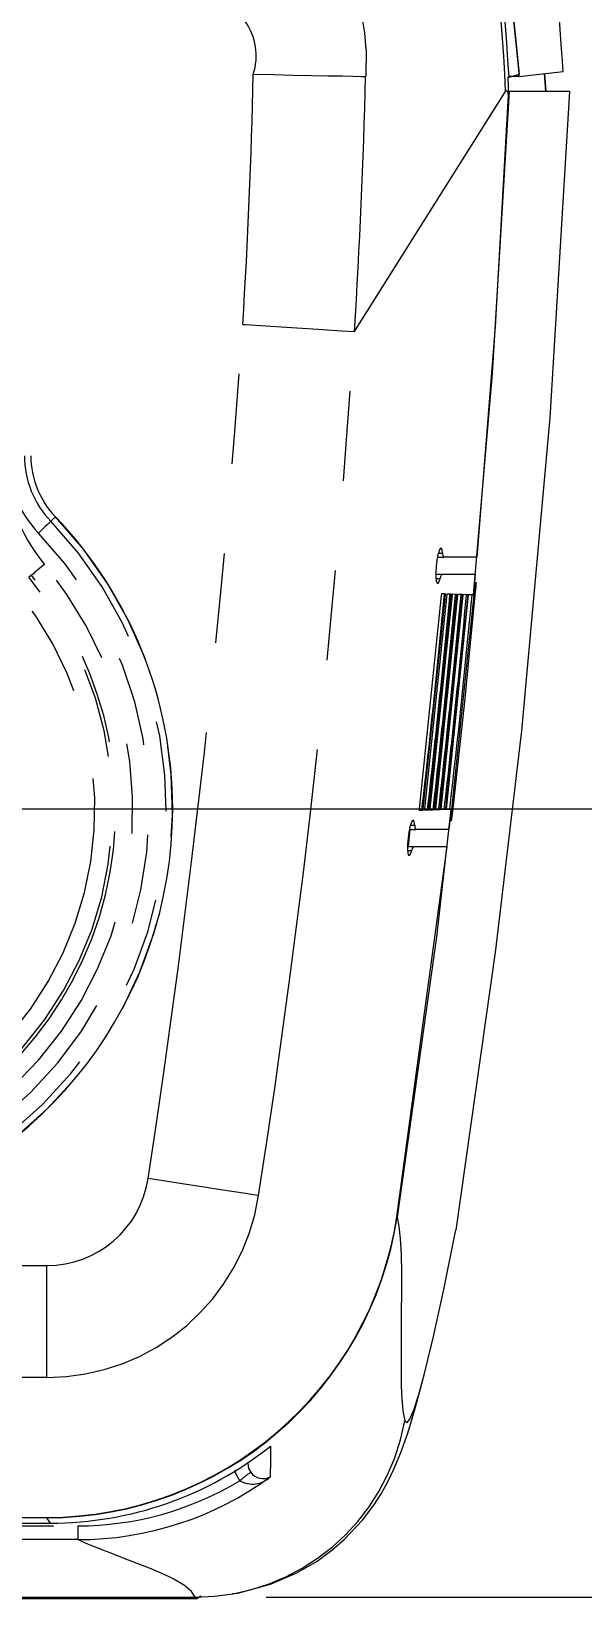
# Model space of a CAD drawing. Header units: millimetres. Extents: x 2 to 603, y 5 to 415.
# Drawn here: x 492.85 to 500.63, y 137.92 to 160.03 of the extents above; entities that cross this region are included whole.
import ezdxf

# ---------------------------------------------------------------- set-up
doc = ezdxf.new("R2010")
doc.units = ezdxf.units.MM
doc.linetypes.add('SLD-Durchgehend', pattern=[0])
doc.linetypes.add('SLD-Phantom', pattern=[12.7, 6.35, -1.27, 1.27, -1.27, 1.27, -1.27])
doc.styles.add('SLDTEXTSTYLE0', font='GOTHIC.TTF', dxfattribs={"width": 0.913})
doc.dimstyles.new('SLDDIMSTYLE2', dxfattribs={"dimtxt": 5, "dimasz": 3.302, "dimexe": 0, "dimexo": 0.0625, "dimgap": 1.25, "dimtad": 1, "dimdec": 0, "dimlfac": 5, "dimrnd": 1e-09, "dimzin": 12, "dimdsep": 46, "dimtxsty": 'SLDTEXTSTYLE0', "dimsah": 1, "dimcen": 0.09, "dimadec": 0, "dimazin": 3, "dimtfac": 1, "dimtdec": 0, "dimtofl": 0, "dimtmove": 0, "dimatfit": 3, "dimfxl": 0, "dimfrac": 2, "dimtolj": 1, "dimtzin": 12, "dimarcsym": 0})

# ---------------------------------------------------------------- blocks, each defined once
blk = doc.blocks.new('_D_9')
at = {"color": 7, "linetype": 'SLD-Durchgehend', "lineweight": 0}
for p, q in [((511.543, 149.066), (511.543, 162.311)), ((489.889, 149.066), (512.543, 149.066)), ((511.543, 137.942), (511.543, 149.066)), ((496.161, 137.942), (512.543, 137.942))]:
    blk.add_line(p, q, dxfattribs=at)
for points in [[(511.543, 149.066), (511.035, 145.764), (512.051, 145.764)], [(511.543, 137.942), (512.051, 141.244), (511.035, 141.244)]]:
    blk.add_solid(points, dxfattribs=at)
at = {"color": 7, "linetype": 'SLD-Durchgehend', "lineweight": 0, "insert": (505.156, 150.86, -91.708), "char_height": 5, "attachment_point": 1, "rotation": 90, "style": 'SLDTEXTSTYLE0'}
blk.add_mtext('56', dxfattribs=at)

msp = doc.modelspace()

# ---------------------------------------------------------------- linework, layer by layer
at = {"color": 7, "linetype": 'SLD-Durchgehend', "lineweight": 15}
for p, q in [((499.7289, 159.3955), (500.3507, 159.4698)), ((499.5881, 159.3872), (499.571, 159.3858)), ((499.571, 159.3858), (499.5832, 159.1317)), ((499.7289, 159.3955), (499.5792, 159.3955)), ((499.5881, 159.3872), (499.7364, 159.4311)), ((500.1086, 159.1858), (500.0909, 159.4387)), ((499.5806, 159.1858), (499.5886, 159.1858)), ((500.4481, 159.1858), (499.5886, 159.1858)), ((497.4077, 155.7976), (497.4084, 155.7982)), ((498.5784, 152.6133), (498.6693, 152.6133)), ((499.1391, 152.6133), (498.6693, 152.6133)), ((498.5567, 152.3733), (498.6476, 152.3733)), ((498.6476, 152.3733), (499.1173, 152.3733)), ((499.0902, 152.0811), (499.1173, 152.3733)), ((498.677, 152.0955), (498.6354, 152.0969)), ((498.6948, 152.0949), (498.677, 152.0955)), ((498.7553, 152.0927), (498.7115, 152.0943)), ((498.7745, 152.0921), (498.7553, 152.0927)), ((499.0902, 152.0811), (498.776, 149.0563)), ((498.8333, 152.09), (498.7867, 152.0917)), ((498.8534, 152.0893), (498.8333, 152.09)), ((498.9113, 152.0873), (498.8625, 152.089)), ((498.9324, 152.0866), (498.9113, 152.0873)), ((498.9893, 152.0846), (498.9384, 152.0864)), ((499.0113, 152.0838), (498.9893, 152.0846)), ((499.0673, 152.0819), (499.0143, 152.0837)), ((499.1047, 152.126), (499.0998, 152.0757)), ((499.7676, 150.1649), (499.7668, 150.1649)), ((498.7435, 148.7733), (498.776, 149.0563)), ((498.776, 149.0563), (498.7529, 149.0555)), ((498.3762, 149.0423), (498.3589, 149.0417)), ((498.4379, 149.0445), (498.3952, 149.043)), ((498.4567, 149.0451), (498.4379, 149.0445)), ((498.5167, 149.0472), (498.4708, 149.0456)), ((498.5366, 149.0479), (498.5167, 149.0472)), ((498.5954, 149.05), (498.5471, 149.0483)), ((498.6164, 149.0507), (498.5954, 149.05)), ((498.6742, 149.0527), (498.6234, 149.0509)), ((498.6962, 149.0535), (498.6742, 149.0527)), ((498.7529, 149.0555), (498.6997, 149.0536)), ((498.7856, 149.0515), (498.7829, 149.026)), ((498.168, 148.5333), (498.1961, 148.7733)), ((498.1839, 148.7733), (498.2746, 148.7733)), ((498.7435, 148.7733), (498.2746, 148.7733)), ((498.0069, 143.3064), (498.7154, 148.5333)), ((498.1558, 148.5333), (498.2466, 148.5333)), ((498.2466, 148.5333), (498.7154, 148.5333)), ((498.8381, 143.1189), (498.8415, 143.1189)), ((498.8415, 143.1189), (498.8418, 143.1189)), ((484.6582, 138.9847), (493.1222, 138.9847)), ((484.7109, 139.0658), (493.0678, 139.0658)), ((482.5929, 137.9192), (495.1871, 137.9192))]:
    msp.add_line(p, q, dxfattribs=at)
at = {"color": 7, "linetype": 'SLD-Phantom', "lineweight": 0}
for p, q in [((500.0906, 159.4387), (500.1083, 159.1858)), ((493.1898, 153.1843), (493.1243, 153.1215)), ((498.5912, 152.6711), (498.6504, 152.6711)), ((492.8503, 152.3595), (492.8156, 152.3307)), ((498.5589, 152.3155), (498.6183, 152.3155)), ((498.7829, 149.026), (498.7951, 149.026)), ((498.1981, 148.8311), (498.2573, 148.8311)), ((498.1565, 148.4755), (498.2158, 148.4755)), ((489.9004, 142.6178), (493.0677, 142.6178)), ((493.0678, 141.0402), (490.4483, 141.0402)), ((484.2749, 138.9463), (493.5037, 138.9463)), ((484.6565, 138.9848), (493.1222, 138.9848)), ((493.1222, 138.9848), (493.0703, 139.0602)), ((493.5037, 138.9463), (493.5037, 138.7516)), ((493.5037, 138.7516), (484.2749, 138.7516)), ((489.1882, 137.9415), (495.1612, 137.9415)), ((495.1871, 137.9229), (495.1612, 137.9415))]:
    msp.add_line(p, q, dxfattribs=at)
at = {"color": 7, "linetype": 'SLD-Durchgehend', "lineweight": 15, "flags": 128}
for points in [[(499.0424, 164.0308), (499.4849, 161.7883), (499.7218, 159.4953)], [(499.7364, 159.4311), (499.505, 161.7215), (499.0639, 163.9809)], [(500.3507, 159.4698), (500.3423, 159.6114), (500.3252, 159.8544)], [(497.4084, 155.7982), (498.3738, 157.3331), (499.5398, 159.1871)], [(499.5886, 159.1858), (499.3528, 155.2057), (499.0842, 152.0813)], [(499.1391, 152.6133), (499.3966, 155.8699), (499.5832, 159.1317)], [(499.5832, 159.1317), (499.5693, 159.1817), (499.5519, 159.1983), (499.5398, 159.1871)], [(499.7668, 150.1649), (500.1686, 154.5797), (500.4481, 159.1858)], [(495.8332, 155.8989), (495.8712, 155.8964), (496.4424, 155.8597), (496.8966, 155.8305), (497.2309, 155.8089), (497.4077, 155.7976)], [(498.6504, 152.6711), (498.643, 152.719), (498.6314, 152.7418), (498.6167, 152.737), (498.6005, 152.7044), (498.5845, 152.647), (498.5708, 152.5714), (498.5611, 152.4872), (498.5564, 152.4048), (498.557, 152.3332), (498.5628, 152.2796), (498.573, 152.249), (498.5869, 152.2451), (498.6029, 152.2692), (498.6183, 152.3155)], [(498.6183, 152.3155), (498.6314, 152.3546), (498.6443, 152.3725), (498.6476, 152.3733)], [(498.6354, 152.0969), (498.6333, 152.0741), (498.3216, 149.0658), (498.3187, 149.0403)], [(498.3762, 149.0423), (498.3789, 149.0658), (498.693, 152.0753), (498.6948, 152.0949)], [(498.7115, 152.0943), (498.3978, 149.0658), (498.3952, 149.043)], [(498.4567, 149.0451), (498.4591, 149.0658), (498.773, 152.0769), (498.7745, 152.0921)], [(498.7867, 152.0917), (498.7853, 152.0771), (498.4731, 149.0658), (498.4708, 149.0456)], [(498.5366, 149.0479), (498.5386, 149.0658), (498.8524, 152.0785), (498.8534, 152.0893)], [(498.8625, 152.089), (498.8615, 152.0787), (498.5491, 149.0658), (498.5471, 149.0483)], [(498.6164, 149.0507), (498.6181, 149.0658), (498.9318, 152.0801), (498.9324, 152.0866)], [(498.9384, 152.0864), (498.9378, 152.0802), (498.6251, 149.0658), (498.6234, 149.0509)], [(498.6962, 149.0535), (498.6976, 149.0658), (499.0111, 152.0817), (499.0113, 152.0838)], [(499.0143, 152.0837), (499.0141, 152.0818), (498.7011, 149.0658), (498.6997, 149.0536)], [(498.7951, 149.026), (498.964, 150.5751), (499.1169, 152.126)], [(499.0902, 152.0811), (499.0788, 152.0815), (499.0673, 152.0819)], [(498.8415, 143.1189), (499.4034, 147.0757), (499.7676, 150.1649)], [(498.7656, 149.0559), (498.5629, 147.26), (498.0088, 143.3002)], [(498.2573, 148.8311), (498.2512, 148.8789), (498.2403, 148.9017), (498.2256, 148.8973), (498.2086, 148.8653), (498.1912, 148.8083), (498.1754, 148.7327), (498.1633, 148.6481), (498.1564, 148.5652), (498.155, 148.4934), (498.1593, 148.4397), (498.1687, 148.4092), (498.1823, 148.405), (498.1989, 148.4285), (498.2158, 148.4755)], [(498.3589, 149.0417), (498.3424, 149.0411), (498.3187, 149.0403)], [(498.2158, 148.4755), (498.23, 148.5146), (498.2434, 148.5325), (498.2466, 148.5333)], [(495.6867, 137.9908), (495.7651, 137.9982), (496.2242, 138.1214), (496.597, 138.2834), (496.8802, 138.4505), (497.0895, 138.6036), (497.2627, 138.7534), (497.5204, 139.0264), (497.682, 139.2391), (497.785, 139.3996), (497.8779, 139.5666), (497.9655, 139.7479), (498.0622, 139.9816), (498.1593, 140.2564), (498.2613, 140.5893), (498.3729, 141.0018), (498.4994, 141.5216), (498.5016, 141.5314)], [(495.2388, 137.9536), (495.1913, 137.9198), (495.1871, 137.9229)]]:
    msp.add_lwpolyline(points, dxfattribs=at)
at = {"color": 7, "linetype": 'SLD-Phantom', "lineweight": 0, "flags": 128}
for points in [[(497.5738, 159.7792), (497.5738, 159.7792), (497.5661, 159.3976)], [(495.9802, 159.4296), (496.2664, 159.4238), (496.5435, 159.4183), (496.8023, 159.413), (497.0346, 159.4084), (497.2329, 159.4044), (497.3907, 159.4012), (497.503, 159.3989), (497.5661, 159.3976)], [(493.1243, 153.1215), (493.1202, 153.1176), (493.1098, 153.1077), (493.0935, 153.0921), (493.0719, 153.0714), (493.0459, 153.0465), (493.0163, 153.0181), (492.9842, 152.9874), (492.951, 152.9556)], [(493.0348, 152.5129), (492.9994, 152.4835), (492.9653, 152.4551), (492.9338, 152.4289), (492.906, 152.4058), (492.8831, 152.3867), (492.8657, 152.3723), (492.8547, 152.3631), (492.8503, 152.3595)], [(496.0553, 143.6061), (495.9854, 143.6169), (495.8697, 143.6346), (495.7119, 143.6589), (495.5167, 143.6888), (495.2903, 143.7236), (495.0395, 143.7621), (494.772, 143.8032), (494.496, 143.8455)], [(498.0088, 143.3002), (498.0362, 143.1717), (498.0537, 143.0002), (498.0648, 142.7704), (498.0697, 142.5203), (498.0707, 142.254), (498.069, 141.9496), (498.066, 141.5781), (498.065, 141.3841), (498.0648, 141.2172), (498.0654, 141.0777), (498.0672, 140.9545), (498.0721, 140.8022), (498.0891, 140.5702), (498.1166, 140.427)], [(498.1166, 140.427), (498.1464, 140.3978), (498.1894, 140.4502), (498.2456, 140.5843), (498.3146, 140.8001), (498.3961, 141.0976), (498.5227, 141.6183), (498.6685, 142.2812), (498.8386, 143.1224)], [(493.0678, 141.0402), (493.0678, 141.111), (493.0678, 141.2281), (493.0678, 141.3877), (493.0678, 141.5851), (493.0678, 141.8142), (493.0678, 142.068), (493.0677, 142.3386), (493.0677, 142.6178)], [(496.2216, 140.0701), (496.2216, 139.8671), (496.2209, 139.6374)], [(495.9029, 139.824), (495.9155, 139.757), (495.9459, 139.7023)], [(495.7888, 139.584), (495.728, 139.6927), (495.7212, 139.7287)], [(495.1612, 137.9415), (495.1107, 138.0195), (495.0106, 138.1029), (494.8608, 138.192), (494.793, 138.2262), (494.7417, 138.2504), (494.6823, 138.2771), (494.6148, 138.3062), (494.5392, 138.3379), (494.4555, 138.3721), (494.3443, 138.4164), (494.2215, 138.4643), (494.0869, 138.5159), (493.9611, 138.5642), (493.8578, 138.6042), (493.7922, 138.63), (493.7274, 138.656), (493.6463, 138.6894), (493.5718, 138.7213), (493.5037, 138.7516)]]:
    msp.add_lwpolyline(points, dxfattribs=at)
at = {"color": 7, "linetype": 'SLD-Durchgehend', "lineweight": 15}
for centre, radius, start, end in [((478.4169, 158.3702), 21.9585, 3.8756, 21.11485), ((501.1453, 159.5463), 1.4245, 182.0496, 186.07513), ((494.0893, 154.0458), 1.2456, 180, 223.76174), ((488.8893, 149.0658), 5.9545, 136.23826, 0), ((488.8893, 149.0658), 5.9545, 0, 43.76174), ((498.7341, 152.6665), 0.0839, 176.84439, 219.34526), ((501.2389, 151.9543), 2.1411, 171.94806, 175.40031), ((497.6392, 152.3015), 1.4881, 353.22425, 358.2132), ((499.3053, 150.829), 1.4373, 97.14428, 97.45175), ((349.7436, 166.0658), 149.5873, 353.465168, 354.64119), ((349.7436, 166.0658), 149.6654, 353.469658, 354.642946), ((349.7436, 166.0658), 149.7433, 353.47413, 354.644695), ((349.7436, 166.0658), 149.8213, 353.478598, 354.646443), ((349.7436, 166.0658), 149.8992, 353.483061, 354.648188), ((349.7436, 166.0658), 149.9771, 353.48752, 354.649932), ((500.3164, 148.8128), 1.5483, 172.08511, 176.85507), ((498.2284, 144.7093), 4.2234, 82.52488, 82.62678), ((496.7245, 149.2352), 2.0811, 350.63914, 354.22923), ((498.3388, 148.824), 0.0818, 175.05118, 218.33592), ((493.0671, 144.0632), 4.9974, 270.00759, 351.28986), ((493.0683, 144.0586), 4.9984, 270.02279, 351.27288), ((493.1198, 143.9603), 4.9755, 270.00796, 308.56624), ((496.1215, 139.8314), 0.218, 216.31266, 297.11515)]:
    msp.add_arc(centre, radius, start, end, dxfattribs=at)
at = {"color": 7, "linetype": 'SLD-Phantom', "lineweight": 0}
for centre, radius, start, end in [((474.0788, 157.9939), 25.5473, 3.12647, 11.81399), ((474.9326, 158.148), 24.6292, 2.41801, 11.68022), ((495.2586, 159.7179), 2.3161, 1.51721, 90.84307), ((495.1937, 159.6898), 0.8284, 341.69376, 90.02704), ((406.3311, 161.3915), 89.6705, 356.48821, 358.746308), ((402.8115, 161.763), 94.784, 356.391586, 358.570023), ((351.0601, 165.8595), 145.1154, 351.27456, 356.064157), ((357.2801, 165.1786), 140.442, 351.16414, 356.170222), ((494.8782, 154.0458), 2.3975, 180, 219.74465), ((494.0893, 154.0458), 1.5762, 180, 223.76174), ((494.0893, 154.0458), 1.3363, 180, 223.76174), ((488.8893, 149.0658), 5.9544, 136.23826, 43.76174), ((488.8893, 149.0658), 5.8637, 136.23826, 43.76174), ((488.8893, 149.0658), 5.6238, 136.23826, 43.76174), ((488.8893, 149.0658), 5.3914, 140.25535, 39.74465), ((488.8893, 149.0658), 5.1064, 140.25535, 39.74465), ((488.8893, 149.0658), 4.8565, 140.25535, 39.74465), ((488.8893, 149.0658), 5.1515, 285.76939, 39.74465), ((493.0674, 144.0628), 1.445, 270.01119, 351.35141), ((493.0666, 144.0638), 3.0236, 270.02333, 351.29395), ((495.1603, 140.9424), 3.0008, 270.01654, 350.11106), ((493.503, 143.3645), 4.6129, 270.00844, 306.0999), ((493.5045, 143.356), 4.4097, 269.9893, 301.19868), ((497.4451, 137.5476), 2.625, 124.82913, 129.12179), ((495.9691, 139.9002), 0.3639, 240.29668, 313.77198)]:
    msp.add_arc(centre, radius, start, end, dxfattribs=at)

# ---------------------------------------------------------------- dimensions: what is measured, and where the dimension line sits
at = {"color": 7, "linetype": 'SLD-Durchgehend', "lineweight": 0}
dim = msp.add_linear_dim(base=(511.5427, 149.0658), p1=(495.1612, 137.9415), p2=(488.8893, 149.0658), angle=90, dimstyle='SLDDIMSTYLE2', dxfattribs=at)
dim.commit()
dim.dimension.update_dxf_attribs({"geometry": '_D_9', "text_midpoint": (511.5427, 156.5854), "dimtype": 160})

doc.saveas('drawing.dxf')
